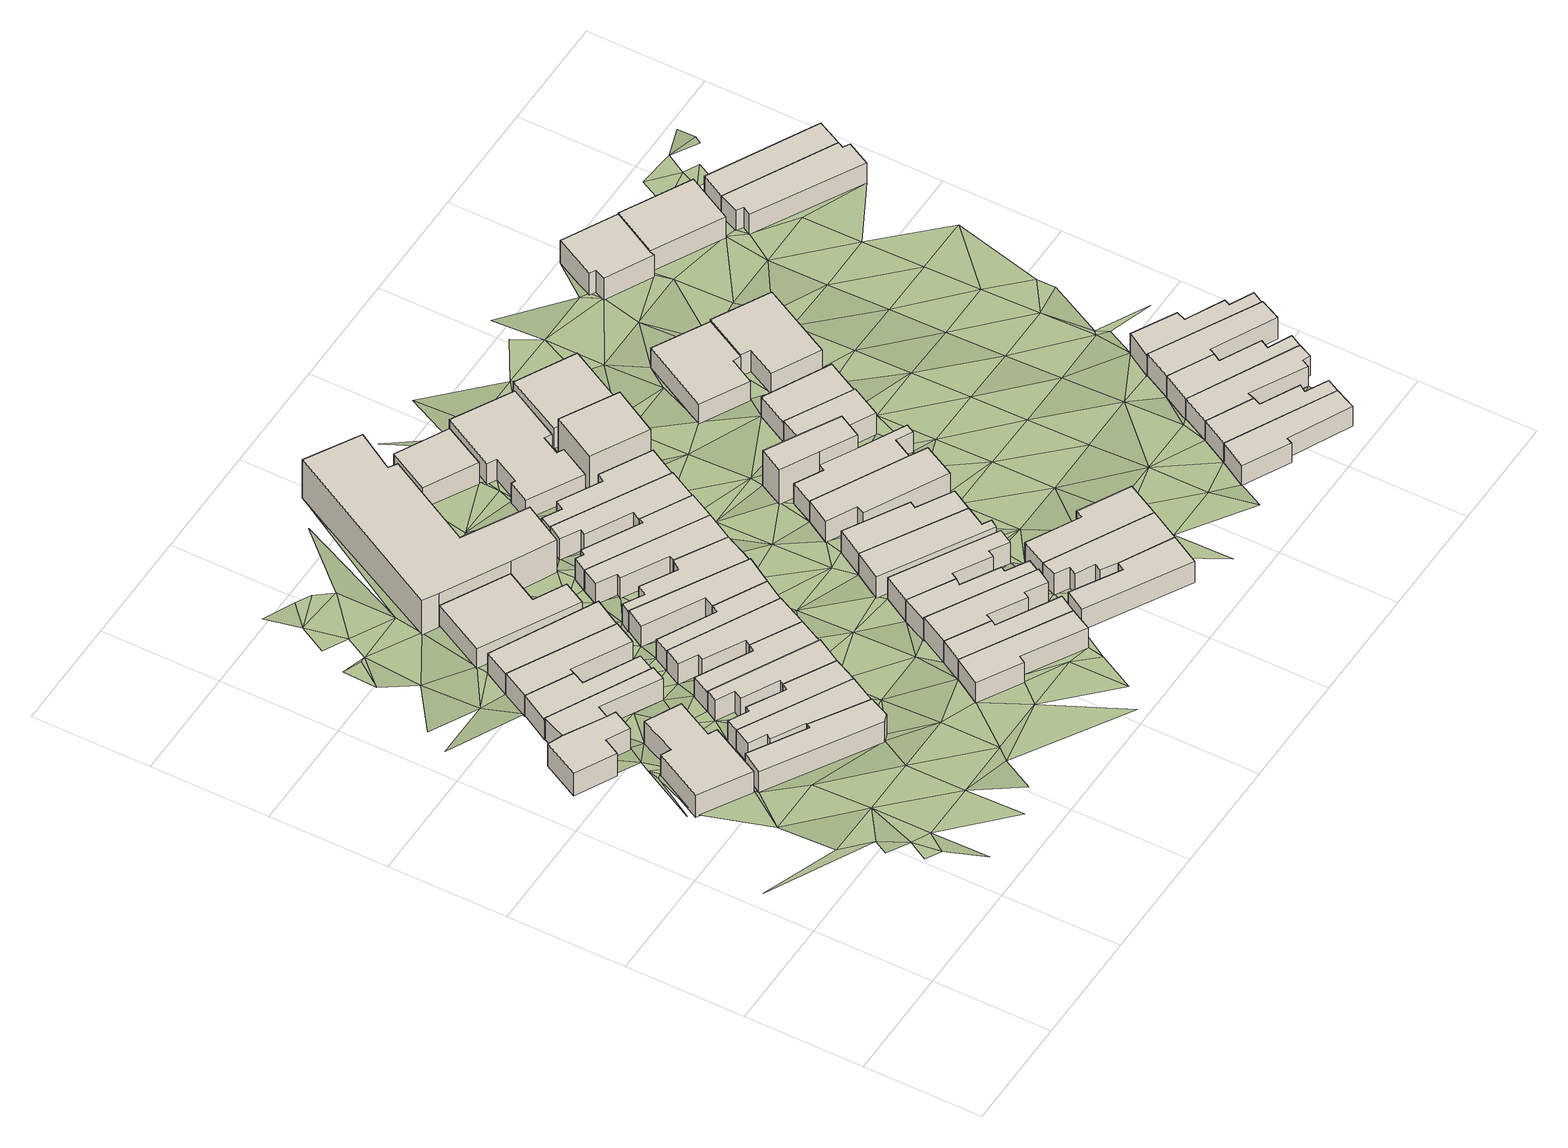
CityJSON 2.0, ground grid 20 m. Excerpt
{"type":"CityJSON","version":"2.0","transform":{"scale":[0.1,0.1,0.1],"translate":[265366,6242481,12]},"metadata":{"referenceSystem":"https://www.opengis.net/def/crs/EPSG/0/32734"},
"CityObjects":{
"building1":{"type":"Building","attributes":{"address":"53 Coleridge Road Salt River Cape Town","building":"house","building:levels":"1","footprint":{"type":"Polygon"},"plus_code":"CHXRXWXC+XCW","ground_height":15.79,"building_height":4.1,"roof_height":19.89},"geometry":[{"type":"Solid","lod":"1","boundaries":[[[[0,1,2,3]],[[1,4,5,2]],[[4,6,7,5]],[[6,8,9,7]],[[8,10,11,9]],[[10,12,13,11]],[[12,14,15,13]],[[14,0,3,15]],[[3,2,5,7,9,11,13,15]],[[14,12,10,8,6,4,1,0]]]]}]},
"building2":{"type":"Building","attributes":{"address":"15 Dryden Street Salt River Cape Town","building":"house","building:levels":"1","footprint":{"type":"Polygon"},"plus_code":"CJX4X8XG+X6X","ground_height":16.05,"building_height":4.1,"roof_height":20.15},"geometry":[{"type":"Solid","lod":"1","boundaries":[[[[16,17,18,19]],[[17,20,21,18]],[[20,22,23,21]],[[22,24,25,23]],[[24,26,27,25]],[[26,28,29,27]],[[28,30,31,29]],[[30,16,19,31]],[[19,18,21,23,25,27,29,31]],[[30,28,26,24,22,20,17,16]]]]}]},
"building3":{"type":"Building","attributes":{"address":"Cecil Road Salt River Cape Town","building":"house","building:levels":"1","footprint":{"type":"Polygon"},"plus_code":"CJXQXQX3+X4W","ground_height":16.15,"building_height":4.1,"roof_height":20.25},"geometry":[{"type":"Solid","lod":"1","boundaries":[[[[32,33,34,35,36,37]],[[33,38,39,35,34]],[[38,40,41,39]],[[40,42,43,41]],[[42,44,45,43]],[[44,46,47,45]],[[46,32,37,36,47]],[[36,35,39,41,43,45,47]],[[46,44,42,40,38,33,32]]]]}]},
"building4":{"type":"Building","attributes":{"address":"51 Coleridge Road Salt River Cape Town","building":"house","building:levels":"1","footprint":{"type":"Polygon"},"plus_code":"CJX4X7X9+XVV","ground_height":15.79,"building_height":4.1,"roof_height":19.89},"geometry":[{"type":"Solid","lod":"1","boundaries":[[[[48,49,50,51]],[[49,52,53,13,50]],[[52,54,55,11,13,53]],[[54,56,57,11,55]],[[56,58,59,57]],[[58,48,51,59]],[[51,50,13,11,57,59]],[[58,56,54,52,49,48]]]]}]},
"building5":{"type":"Building","attributes":{"address":"49 Coleridge Road Salt River Cape Town","building":"house","building:levels":"1","footprint":{"type":"Polygon"},"plus_code":"CJX9XMXX+XWV","ground_height":15.16,"building_height":4.1,"roof_height":19.26},"geometry":[{"type":"Solid","lod":"1","boundaries":[[[[60,61,62,63]],[[61,64,65,62]],[[64,66,67,65]],[[66,68,69,67]],[[68,70,71,69]],[[70,60,63,71]],[[63,62,65,67,69,71]],[[70,68,66,64,61,60]]]]}]},
"building6":{"type":"Building","attributes":{"address":"Cecil Road Salt River Cape Town","building":"house","building:levels":"1","footprint":{"type":"Polygon"},"plus_code":"CJXVX9X4+XQR","ground_height":15.95,"building_height":4.1,"roof_height":20.05},"geometry":[{"type":"Solid","lod":"1","boundaries":[[[[72,73,74,75]],[[73,76,77,74]],[[76,78,79,77]],[[78,80,81,79]],[[80,82,83,81]],[[82,33,34,83]],[[33,32,37,34]],[[32,72,75,37]],[[75,74,77,79,81,83,34,37]],[[32,33,82,80,78,76,73,72]]]]}]},
"building7":{"type":"Building","attributes":{"address":"Cecil Road Salt River Cape Town","building":"house","building:levels":"1","footprint":{"type":"Polygon"},"plus_code":"CMX3X5XC+X9X","ground_height":15.95,"building_height":4.1,"roof_height":20.05},"geometry":[{"type":"Solid","lod":"1","boundaries":[[[[84,85,86,87]],[[85,88,89,86]],[[88,90,91,89]],[[90,92,93,91]],[[92,94,95,93]],[[94,96,74,95]],[[96,97,75,74]],[[97,84,87,75]],[[87,86,89,91,93,95,74,75]],[[97,96,94,92,90,88,85,84]]]]}]},
"building8":{"type":"Building","attributes":{"address":"47 Coleridge Road Salt River Cape Town","building":"house","building:levels":"1","footprint":{"type":"Polygon"},"plus_code":"CJXFX2XX+XQR","ground_height":15.16,"building_height":4.1,"roof_height":19.26},"geometry":[{"type":"Solid","lod":"1","boundaries":[[[[98,99,67,69]],[[99,100,101,67]],[[100,102,103,101]],[[102,104,105,106,103]],[[104,107,108,109,106,105]],[[107,98,69,109,108]],[[69,67,101,103,106,109]],[[107,104,102,100,99,98]]]]}]},
"building9":{"type":"Building","attributes":{"address":"Cecil Road Salt River Cape Town","building":"house","building:levels":"1","footprint":{"type":"Polygon"},"plus_code":"CMX4XCXX+XGX","ground_height":15.95,"building_height":4.1,"roof_height":20.05},"geometry":[{"type":"Solid","lod":"1","boundaries":[[[[110,111,112,113,114,115]],[[111,116,117,113,112]],[[116,118,119,117]],[[118,120,121,119]],[[120,122,123,121]],[[122,85,86,123]],[[85,84,87,86]],[[84,110,115,114,87]],[[114,113,117,119,121,123,86,87]],[[84,85,122,120,118,116,111,110]]]]}]},
"building10":{"type":"Building","attributes":{"address":"45 Coleridge Road Salt River Cape Town","building":"house","building:levels":"1","footprint":{"type":"Polygon"},"plus_code":"CJXJXJX8+XWW","ground_height":14.96,"building_height":4.1,"roof_height":19.06},"geometry":[{"type":"Solid","lod":"1","boundaries":[[[[107,104,105,108]],[[104,124,125,105]],[[124,126,127,125]],[[126,107,108,127]],[[108,105,125,127]],[[126,124,104,107]]]]}]},
"building11":{"type":"Building","attributes":{"address":"Cecil Road Salt River Cape Town","building":"house","building:levels":"1","footprint":{"type":"Polygon"},"plus_code":"CMX7X5X5+XWW","ground_height":15.55,"building_height":4.1,"roof_height":19.65},"geometry":[{"type":"Solid","lod":"1","boundaries":[[[[128,129,130,115]],[[129,131,132,130]],[[131,133,134,132]],[[133,135,136,134]],[[135,137,112,136]],[[137,128,115,112]],[[115,130,132,134,136,112]],[[137,135,133,131,129,128]]]]}]},
"building12":{"type":"Building","attributes":{"address":"43 Coleridge Road Salt River Cape Town","building":"house","building:levels":"1","footprint":{"type":"Polygon"},"plus_code":"CJXMX7XF+XCX","ground_height":14.72,"building_height":4.1,"roof_height":18.82},"geometry":[{"type":"Solid","lod":"1","boundaries":[[[[138,139,140,141]],[[139,142,143,140]],[[142,144,145,143]],[[144,146,147,145]],[[146,148,149,147]],[[148,138,141,149]],[[141,140,143,145,147,149]],[[148,146,144,142,139,138]]]]}]},
"building13":{"type":"Building","attributes":{"address":"Cecil Road Salt River Cape Town","building":"house","building:levels":"1","footprint":{"type":"Polygon"},"plus_code":"CMX9XGX5+XXR","ground_height":15.55,"building_height":4.1,"roof_height":19.65},"geometry":[{"type":"Solid","lod":"1","boundaries":[[[[150,151,152,130]],[[151,153,154,155,152]],[[153,156,157,158,155,154]],[[156,159,160,158,157]],[[159,161,162,160]],[[161,163,164,162]],[[163,165,132,164]],[[165,150,130,132]],[[130,152,155,158,160,162,164,132]],[[165,163,161,159,156,153,151,150]]]]}]},
"building14":{"type":"Building","attributes":{"address":"Cecil Road Salt River Cape Town","building":"house","building:levels":"1","footprint":{"type":"Polygon"},"plus_code":"CMXGXGXX+XQV","ground_height":15.32,"building_height":4.1,"roof_height":19.42},"geometry":[{"type":"Solid","lod":"1","boundaries":[[[[151,166,167,168]],[[166,169,170,167]],[[169,171,172,170]],[[171,173,174,172]],[[173,153,154,174]],[[153,151,168,154]],[[168,167,170,172,174,154]],[[153,173,171,169,166,151]]]]}]},
"building15":{"type":"Building","attributes":{"address":"75A Cecil Road Salt River Cape Town","building":"house","building:levels":"1","footprint":{"type":"Polygon"},"plus_code":"CPX4XPX8+X6R","ground_height":16.52,"building_height":4.1,"roof_height":20.62},"geometry":[{"type":"Solid","lod":"1","boundaries":[[[[175,176,177,178]],[[176,179,180,177]],[[179,181,182,180]],[[181,183,184,182]],[[183,185,186,184]],[[185,175,178,186]],[[178,177,180,182,184,186]],[[185,183,181,179,176,175]]]]}]},
"building16":{"type":"Building","attributes":{"address":"56 Cecil Road Salt River Cape Town","building":"house","building:levels":"1","footprint":{"type":"Polygon"},"plus_code":"CMXFXFXM+XGX","ground_height":15.32,"building_height":4.1,"roof_height":19.42},"geometry":[{"type":"Solid","lod":"1","boundaries":[[[[187,188,189,167]],[[188,190,191,192,189]],[[190,193,194,195,192,191]],[[193,196,197,195,194]],[[196,198,170,197]],[[198,187,167,170]],[[167,189,192,195,197,170]],[[198,196,193,190,188,187]]]]}]},
"building17":{"type":"Building","attributes":{"address":"41 Coleridge Road Salt River Cape Town","building":"commercial","building:levels":"2","footprint":{"type":"Polygon"},"plus_code":"CJXXX8X3+X2X","ground_height":14.36,"building_height":6.9,"roof_height":21.26},"geometry":[{"type":"Solid","lod":"1","boundaries":[[[[199,200,141,201,202,140]],[[200,203,204,201,141]],[[203,205,206,204]],[[205,207,208,206]],[[207,209,210,208]],[[209,211,212,210]],[[211,213,214,212]],[[213,215,216,214]],[[215,217,218,216]],[[217,199,140,202,218]],[[202,201,204,206,208,210,212,214,216,218]],[[217,215,213,211,209,207,205,203,200,199]]]]}]},
"building18":{"type":"Building","attributes":{"address":"75 Cecil Road Salt River Cape Town","building":"house","building:levels":"1","footprint":{"type":"Polygon"},"plus_code":"CPX9XPX4+XHV","ground_height":16.49,"building_height":4.1,"roof_height":20.59},"geometry":[{"type":"Solid","lod":"1","boundaries":[[[[219,220,178,221]],[[220,222,186,178]],[[222,223,224,186]],[[223,225,226,224]],[[225,227,228,226]],[[227,219,221,228]],[[221,178,186,224,226,228]],[[227,225,223,222,220,219]]]]}]},
"building19":{"type":"Building","attributes":{"address":"54 Cecil Road Salt River Cape Town","building":"house","building:levels":"1","footprint":{"type":"Polygon"},"plus_code":"CMXPXPXJ+XHR","ground_height":14.93,"building_height":4.1,"roof_height":19.03},"geometry":[{"type":"Solid","lod":"1","boundaries":[[[[229,230,231,232]],[[230,233,234,231]],[[233,235,236,234]],[[235,237,238,236]],[[237,239,240,238]],[[239,241,242,240]],[[241,243,191,242]],[[243,229,232,191]],[[232,231,234,236,238,240,242,191]],[[243,241,239,237,235,233,230,229]]]]}]},
"building20":{"type":"Building","attributes":{"address":"73 Cecil Road Salt River Cape Town","building":"house","building:levels":"1","footprint":{"type":"Polygon"},"plus_code":"CPX9XQXG+X4V","ground_height":16.49,"building_height":4.1,"roof_height":20.59},"geometry":[{"type":"Solid","lod":"1","boundaries":[[[[219,227,228,221]],[[227,244,245,228]],[[244,246,247,245]],[[246,248,249,247]],[[248,250,251,249]],[[250,252,253,254,251]],[[252,255,256,257,254,253]],[[255,219,221,257,256]],[[221,228,245,247,249,251,254,257]],[[255,252,250,248,246,244,227,219]]]]}]},
"building21":{"type":"Building","attributes":{"address":"Cecil Road Salt River Cape Town","building":"house","building:levels":"1","footprint":{"type":"Polygon"},"plus_code":"CMXRX5XH+XVX","ground_height":14.93,"building_height":4.1,"roof_height":19.03},"geometry":[{"type":"Solid","lod":"1","boundaries":[[[[258,259,260,261]],[[259,262,263,260]],[[262,264,265,263]],[[264,266,267,265]],[[266,268,269,267]],[[268,270,234,269]],[[270,271,231,234]],[[271,258,261,231]],[[261,260,263,265,267,269,234,231]],[[271,270,268,266,264,262,259,258]]]]}]},
"building22":{"type":"Building","attributes":{"address":"71 Cecil Road Salt River Cape Town","building":"house","building:levels":"1","footprint":{"type":"Polygon"},"plus_code":"CPXGXGXC+XMW","ground_height":16.04,"building_height":4.1,"roof_height":20.14},"geometry":[{"type":"Solid","lod":"1","boundaries":[[[[272,273,253,256]],[[273,274,275,253]],[[274,276,277,275]],[[276,278,279,277]],[[278,280,281,279]],[[280,282,283,281]],[[282,284,285,283]],[[284,272,256,285]],[[256,253,275,277,279,281,283,285]],[[284,282,280,278,276,274,273,272]]]]}]},
"building23":{"type":"Building","attributes":{"address":"Cecil Road Salt River Cape Town","building":"house","building:levels":"1","footprint":{"type":"Polygon"},"plus_code":"CMXXXQXP+XWX","ground_height":14.93,"building_height":4.1,"roof_height":19.03},"geometry":[{"type":"Solid","lod":"1","boundaries":[[[[258,286,287,261]],[[286,288,289,290,287]],[[288,291,292,293,290,289]],[[291,294,295,293,292]],[[294,296,297,295]],[[296,298,299,297]],[[298,259,260,299]],[[259,258,261,260]],[[261,287,290,293,295,297,299,260]],[[259,298,296,294,291,288,286,258]]]]}]},
"building24":{"type":"Building","attributes":{"address":"69 Cecil Road Salt River Cape Town","building":"house","building:levels":"1","footprint":{"type":"Polygon"},"plus_code":"CPXJXCXV+XQV","ground_height":16.04,"building_height":4.1,"roof_height":20.14},"geometry":[{"type":"Solid","lod":"1","boundaries":[[[[284,282,283,285]],[[282,300,301,283]],[[300,302,303,301]],[[302,304,305,303]],[[304,306,307,305]],[[306,308,309,307]],[[308,310,311,309]],[[310,284,285,311]],[[285,283,301,303,305,307,309,311]],[[310,308,306,304,302,300,282,284]]]]}]},
"building25":{"type":"Building","attributes":{"address":"48 Cecil Road Salt River Cape Town","building":"house","building:levels":"1","footprint":{"type":"Polygon"},"plus_code":"CPX3X4XH+XHV","ground_height":14.67,"building_height":4.1,"roof_height":18.77},"geometry":[{"type":"Solid","lod":"1","boundaries":[[[[312,313,314,315]],[[313,316,317,318,314]],[[316,319,320,321,318,317]],[[319,322,323,321,320]],[[322,324,325,323]],[[324,326,327,325]],[[326,328,289,327]],[[328,312,315,289]],[[315,314,318,321,323,325,327,289]],[[328,326,324,322,319,316,313,312]]]]}]},
"building26":{"type":"Building","attributes":{"address":"67 Cecil Road Salt River Cape Town","building":"house","building:levels":"1","footprint":{"type":"Polygon"},"plus_code":"CPXQXXXC+XJW","ground_height":15.56,"building_height":4.1,"roof_height":19.66},"geometry":[{"type":"Solid","lod":"1","boundaries":[[[[329,330,331,332]],[[330,333,334,331]],[[333,335,336,334]],[[335,337,338,336]],[[337,339,340,338]],[[339,329,332,340]],[[332,331,334,336,338,340]],[[339,337,335,333,330,329]]]]}]},
"building27":{"type":"Building","attributes":{"address":"86 Fenton Road Salt River Cape Town","building":"house","building:levels":"1","footprint":{"type":"Polygon"},"plus_code":"CQX8X3XQ+X7R","ground_height":16.28,"building_height":4.1,"roof_height":20.38},"geometry":[{"type":"Solid","lod":"1","boundaries":[[[[341,342,343,344]],[[342,345,346,343]],[[345,347,348,346]],[[347,349,350,348]],[[349,351,352,350]],[[351,341,344,352]],[[344,343,346,348,350,352]],[[351,349,347,345,342,341]]]]}]},
"building28":{"type":"Building","attributes":{"address":"46 Cecil Road Salt River Cape Town","building":"house","building:levels":"1","footprint":{"type":"Polygon"},"plus_code":"CPX6XCX8+XCR","ground_height":14.41,"building_height":4.1,"roof_height":18.51},"geometry":[{"type":"Solid","lod":"1","boundaries":[[[[353,354,355,356]],[[354,357,358,355]],[[357,359,360,358]],[[359,361,362,360]],[[361,363,364,362]],[[363,365,366,364]],[[365,367,317,366]],[[367,353,356,317]],[[356,355,358,360,362,364,366,317]],[[367,365,363,361,359,357,354,353]]]]}]},
"building29":{"type":"Building","attributes":{"address":"Pope Street Salt River Cape Town","building":"house","building:levels":"1","footprint":{"type":"Polygon"},"plus_code":"CMXRX6XP+X6W","ground_height":14.13,"building_height":4.1,"roof_height":18.23},"geometry":[{"type":"Solid","lod":"1","boundaries":[[[[368,369,370,371]],[[369,372,373,370]],[[372,374,375,373]],[[374,368,371,375]],[[371,370,373,375]],[[374,372,369,368]]]]}]},
"building30":{"type":"Building","attributes":{"address":"65 Cecil Road Salt River Cape Town","building":"house","building:levels":"1","footprint":{"type":"Polygon"},"plus_code":"CPXVX5XQ+XFR","ground_height":15.56,"building_height":4.1,"roof_height":19.66},"geometry":[{"type":"Solid","lod":"1","boundaries":[[[[329,339,340,332]],[[339,376,377,340]],[[376,378,379,377]],[[378,380,381,379]],[[380,382,383,381]],[[382,329,332,383]],[[332,340,377,379,381,383]],[[382,380,378,376,339,329]]]]}]},
"building31":{"type":"Building","attributes":{"address":"84 Fenton Road Salt River Cape Town","building":"house","building:levels":"1","footprint":{"type":"Polygon"},"plus_code":"CQXFX8XJ+XQX","ground_height":16.28,"building_height":4.1,"roof_height":20.38},"geometry":[{"type":"Solid","lod":"1","boundaries":[[[[345,384,385,346]],[[384,386,387,385]],[[386,388,389,387]],[[388,390,391,389]],[[390,392,393,391]],[[392,394,395,393]],[[394,396,397,395]],[[396,347,348,397]],[[347,345,346,348]],[[346,385,387,389,391,393,395,397,348]],[[347,396,394,392,390,388,386,384,345]]]]}]},
"building32":{"type":"Building","attributes":{"address":"28 Pope Street Salt River Cape Town","building":"house","building:levels":"1","footprint":{"type":"Polygon"},"plus_code":"CPX6XXX3+X8X","ground_height":13.92,"building_height":4.1,"roof_height":18.02},"geometry":[{"type":"Solid","lod":"1","boundaries":[[[[398,399,400,401]],[[399,402,403,400]],[[402,404,405,403]],[[404,406,407,405]],[[406,408,409,407]],[[408,410,411,409]],[[410,412,413,411]],[[412,414,415,413]],[[414,416,417,415]],[[416,418,419,417]],[[418,420,421,419]],[[420,398,401,421]],[[401,400,403,405,407,409,411,413,415,417,419,421]],[[420,418,416,414,412,410,408,406,404,402,399,398]]]]}]},
"building33":{"type":"Building","attributes":{"address":"82 Fenton Road Salt River Cape Town","building":"house","building:levels":"1","footprint":{"type":"Polygon"},"plus_code":"CQXGXQXH+X2R","ground_height":16.28,"building_height":4.1,"roof_height":20.38},"geometry":[{"type":"Solid","lod":"1","boundaries":[[[[422,423,424,385]],[[423,425,426,424]],[[425,427,428,426]],[[427,429,430,428]],[[429,431,387,430]],[[431,422,385,387]],[[385,424,426,428,430,387]],[[431,429,427,425,423,422]]]]}]},
"building34":{"type":"Building","attributes":{"address":"63 Cecil Road Salt River Cape Town","building":"house","building:levels":"1","footprint":{"type":"Polygon"},"plus_code":"CQX5X6XG+X5R","ground_height":15.31,"building_height":4.1,"roof_height":19.41},"geometry":[{"type":"Solid","lod":"1","boundaries":[[[[432,433,434,435,436]],[[433,437,438,434]],[[437,439,440,438]],[[439,441,442,440]],[[441,443,444,442]],[[443,445,446,447,444]],[[445,432,436,435,447,446]],[[435,434,438,440,442,444,447]],[[445,443,441,439,437,433,432]]]]}]},
"building35":{"type":"Building","attributes":{"address":"44 Cecil Road Salt River Cape Town","building":"house","building:levels":"2","footprint":{"type":"Polygon"},"plus_code":"CPXJX3X6+X4R","ground_height":14.2,"building_height":6.9,"roof_height":21.1},"geometry":[{"type":"Solid","lod":"1","boundaries":[[[[448,449,450,451]],[[449,452,453,450]],[[452,454,455,453]],[[454,448,451,455]],[[451,450,453,455]],[[454,452,449,448]]]]}]},
"building36":{"type":"Building","attributes":{"address":"59 Cecil Road Salt River Cape Town","building":"house","building:levels":"2","footprint":{"type":"Polygon"},"plus_code":"CQX5X6XX+XMV","ground_height":15.01,"building_height":6.9,"roof_height":21.91},"geometry":[{"type":"Solid","lod":"1","boundaries":[[[[456,457,458,459,460,461]],[[457,462,463,464,459,458]],[[462,465,466,467,464,463]],[[465,468,469,467,466]],[[468,470,471,469]],[[470,456,461,460,471]],[[460,459,464,467,469,471]],[[470,468,465,462,457,456]]]]}]},
"building37":{"type":"Building","attributes":{"address":"61 Cecil Road Salt River Cape Town","building":"house","building:levels":"1","footprint":{"type":"Polygon"},"plus_code":"CQX7XXX9+X8R","ground_height":15.07,"building_height":4.1,"roof_height":19.17},"geometry":[{"type":"Solid","lod":"1","boundaries":[[[[432,445,446,436]],[[445,472,473,446]],[[472,474,475,473]],[[474,476,477,475]],[[476,478,479,477]],[[478,480,466,479]],[[480,481,482,466]],[[481,483,484,482]],[[483,432,436,484]],[[436,446,473,475,477,479,466,482,484]],[[483,481,480,478,476,474,472,445,432]]]]}]},
"building38":{"type":"Building","attributes":{"address":"30 Pope Street Salt River Cape Town","building":"house","building:levels":"1","footprint":{"type":"Polygon"},"plus_code":"CPXVXQX5+X2V","ground_height":13.67,"building_height":4.1,"roof_height":17.77},"geometry":[{"type":"Solid","lod":"1","boundaries":[[[[485,486,487,488]],[[486,489,490,487]],[[489,491,492,490]],[[491,485,488,492]],[[488,487,490,492]],[[491,489,486,485]]]]}]},
"building39":{"type":"Building","attributes":{"address":"57 Cecil Road Salt River Cape Town","building":"house","building:levels":"1","footprint":{"type":"Polygon"},"plus_code":"CQXHXFX5+XMR","ground_height":15.07,"building_height":4.1,"roof_height":19.17},"geometry":[{"type":"Solid","lod":"1","boundaries":[[[[493,494,495,461,496,497]],[[494,498,499,461,495]],[[498,500,501,499]],[[500,502,503,501]],[[502,493,497,496,503]],[[496,461,499,501,503]],[[502,500,498,494,493]]]]}]},
"building40":{"type":"Building","attributes":{"address":"55 Cecil Road Salt River Cape Town","building":"house","building:levels":"1","footprint":{"type":"Polygon"},"plus_code":"CQXRX7X4+XGX","ground_height":14.59,"building_height":4.1,"roof_height":18.69},"geometry":[{"type":"Solid","lod":"1","boundaries":[[[[504,505,506,497]],[[505,507,508,506]],[[507,509,510,508]],[[509,504,497,510]],[[497,506,508,510]],[[509,507,505,504]]]]}]},
"building41":{"type":"Building","attributes":{"address":"36 Pope Street Salt River Cape Town","building":"house","building:levels":"1","footprint":{"type":"Polygon"},"plus_code":"CQXJXMXQ+X7X","ground_height":13.89,"building_height":4.1,"roof_height":17.99},"geometry":[{"type":"Solid","lod":"1","boundaries":[[[[511,512,513,514]],[[512,515,516,513]],[[515,517,518,516]],[[517,519,520,518]],[[519,521,522,520]],[[521,511,514,522]],[[514,513,516,518,520,522]],[[521,519,517,515,512,511]]]]}]},
"building42":{"type":"Building","attributes":{"address":"79 Fenton Road Salt River Cape Town","building":"house","building:levels":"1","footprint":{"type":"Polygon"},"plus_code":"CVX3X3X8+XQX","ground_height":15.94,"building_height":4.1,"roof_height":20.04},"geometry":[{"type":"Solid","lod":"1","boundaries":[[[[523,524,525,526]],[[524,527,528,525]],[[527,529,530,528]],[[529,531,532,530]],[[531,533,534,532]],[[533,523,526,534]],[[526,525,528,530,532,534]],[[533,531,529,527,524,523]]]]}]},
"building43":{"type":"Building","attributes":{"address":"38 Pope Street Salt River Cape Town","building":"house","building:levels":"1","footprint":{"type":"Polygon"},"plus_code":"CRX3XJXQ+X9V","ground_height":14.35,"building_height":4.1,"roof_height":18.45},"geometry":[{"type":"Solid","lod":"1","boundaries":[[[[512,511,514,535,536,513]],[[511,537,538,535,514]],[[537,539,540,538]],[[539,541,542,540]],[[541,543,544,542]],[[543,512,513,536,544]],[[536,535,538,540,542,544]],[[543,541,539,537,511,512]]]]}]},
"building44":{"type":"Building","attributes":{"address":"77 Fenton Road Salt River Cape Town","building":"house","building:levels":"1","footprint":{"type":"Polygon"},"plus_code":"CVX5XCX9+XHW","ground_height":15.94,"building_height":4.1,"roof_height":20.04},"geometry":[{"type":"Solid","lod":"1","boundaries":[[[[533,531,532,534]],[[531,545,546,532]],[[545,547,548,546]],[[547,549,550,548]],[[549,551,552,550]],[[551,553,554,552]],[[553,555,556,554]],[[555,533,534,556]],[[534,532,546,548,550,552,554,556]],[[555,553,551,549,547,545,531,533]]]]}]},
"building45":{"type":"Building","attributes":{"address":"75 Fenton Road Salt River Cape Town","building":"house","building:levels":"1","footprint":{"type":"Polygon"},"plus_code":"CVX8X4X2+X4X","ground_height":15.94,"building_height":4.1,"roof_height":20.04},"geometry":[{"type":"Solid","lod":"1","boundaries":[[[[557,555,556,558]],[[555,553,554,556]],[[553,559,560,554]],[[559,561,562,560]],[[561,563,564,562]],[[563,565,566,564]],[[565,567,568,566]],[[567,557,558,568]],[[558,556,554,560,562,564,566,568]],[[567,565,563,561,559,553,555,557]]]]}]},
"building46":{"type":"Building","attributes":{"address":"73 Fenton Road Salt River Cape Town","building":"house","building:levels":"1","footprint":{"type":"Polygon"},"plus_code":"CVXCX5XG+XMX","ground_height":15.94,"building_height":4.1,"roof_height":20.04},"geometry":[{"type":"Solid","lod":"1","boundaries":[[[[569,570,568,558]],[[570,571,572,568]],[[571,573,574,572]],[[573,575,576,574]],[[575,577,578,576]],[[577,579,580,578]],[[579,581,582,580]],[[581,569,558,582]],[[558,568,572,574,576,578,580,582]],[[581,579,577,575,573,571,570,569]]]]}]},
"building47":{"type":"Building","attributes":{"address":"7 Pope Street Salt River Cape Town","building":"house","building:levels":"1","footprint":{"type":"Polygon"},"plus_code":"CRX8X8XG+XPR","ground_height":13.45,"building_height":4.1,"roof_height":17.55},"geometry":[{"type":"Solid","lod":"1","boundaries":[[[[583,584,585,586]],[[584,587,588,585]],[[587,589,590,588]],[[589,591,592,590]],[[591,593,594,592]],[[593,595,596,594]],[[595,583,586,596]],[[586,585,588,590,592,594,596]],[[595,593,591,589,587,584,583]]]]}]},
"building48":{"type":"Building","attributes":{"address":"71 Fenton Road Salt River Cape Town","building":"house","building:levels":"1","footprint":{"type":"Polygon"},"plus_code":"CVXHX3X6+X7R","ground_height":15.94,"building_height":4.1,"roof_height":20.04},"geometry":[{"type":"Solid","lod":"1","boundaries":[[[[581,579,580,582]],[[579,597,598,580]],[[597,599,600,598]],[[599,601,602,603,600]],[[601,604,605,606,603,602]],[[604,581,582,606,605]],[[582,580,598,600,603,606]],[[604,601,599,597,579,581]]]]}]},
"building49":{"type":"Building","attributes":{"address":"69 Fenton Road Salt River Cape Town","building":"house","building:levels":"1","footprint":{"type":"Polygon"},"plus_code":"CVXMXHX4+X2X","ground_height":15.46,"building_height":4.1,"roof_height":19.56},"geometry":[{"type":"Solid","lod":"1","boundaries":[[[[607,608,602,605]],[[608,609,610,602]],[[609,611,612,610]],[[611,613,614,612]],[[613,615,616,614]],[[615,617,618,619,616]],[[617,620,621,622,619,618]],[[620,607,605,622,621]],[[605,602,610,612,614,616,619,622]],[[620,617,615,613,611,609,608,607]]]]}]},
"building50":{"type":"Building","attributes":{"address":"Pope Street Salt River Cape Town","building":"house","building:levels":"1","footprint":{"type":"Polygon"},"plus_code":"CRXRX5XM+XPR","ground_height":13.68,"building_height":4.1,"roof_height":17.78},"geometry":[{"type":"Solid","lod":"1","boundaries":[[[[623,624,586,625,626,585]],[[624,627,628,625,586]],[[627,629,630,628]],[[629,623,585,626,630]],[[626,625,628,630]],[[629,627,624,623]]]]}]},
"building51":{"type":"Building","attributes":{"address":"62 Fenton Road Salt River Cape Town","building":"house","building:levels":"1","footprint":{"type":"Polygon"},"plus_code":"CVXHX9XX+X5W","ground_height":13.73,"building_height":4.1,"roof_height":17.83},"geometry":[{"type":"Solid","lod":"1","boundaries":[[[[631,632,633,634]],[[632,635,636,633]],[[635,637,638,636]],[[637,639,640,638]],[[639,641,642,640]],[[641,643,644,642]],[[643,645,646,644]],[[645,631,634,646]],[[634,633,636,638,640,642,644,646]],[[645,643,641,639,637,635,632,631]]]]}]},
"building52":{"type":"Building","attributes":{"address":"60 Fenton Road Salt River Cape Town","building":"house","building:levels":"1","footprint":{"type":"Polygon"},"plus_code":"CVXMX4X5+X8X","ground_height":13.68,"building_height":4.1,"roof_height":17.78},"geometry":[{"type":"Solid","lod":"1","boundaries":[[[[647,648,646,634]],[[648,649,650,651,646]],[[649,652,653,654,651,650]],[[652,647,634,654,653]],[[634,646,651,654]],[[652,649,648,647]]]]}]},
"terrain1":{"type":"TINRelief","geometry":[{"type":"CompositeSurface","lod":"1","boundaries":[[[655,656,657]],[[656,658,659]],[[659,660,661]],[[662,663,657]],[[657,656,662]],[[661,664,665]],[[661,665,659]],[[663,666,667]],[[656,659,662]],[[668,669,670]],[[662,659,665]],[[667,671,669]],[[666,663,42]],[[672,42,663]],[[672,663,662]],[[669,671,670]],[[671,673,670]],[[674,675,676]],[[666,42,40]],[[676,670,673]],[[677,662,665]],[[674,676,678]],[[665,679,677]],[[673,24,676]],[[680,666,40]],[[678,676,24]],[[662,681,672]],[[682,683,684]],[[680,40,76]],[[40,80,76]],[[662,677,681]],[[685,42,672]],[[686,678,24]],[[687,688,682]],[[680,76,73]],[[78,76,80]],[[686,689,690]],[[40,691,80]],[[692,680,693]],[[94,680,73]],[[24,694,686]],[[693,680,94]],[[693,695,692]],[[686,694,689]],[[685,672,681]],[[684,107,682]],[[694,24,695]],[[80,691,696]],[[82,80,696]],[[697,698,677]],[[116,693,94]],[[116,695,693]],[[699,681,677]],[[94,700,701]],[[702,703,704]],[[687,682,705]],[[94,701,116]],[[706,682,107]],[[702,687,707]],[[689,694,58]],[[707,703,702]],[[698,699,677]],[[111,695,116]],[[695,58,694]],[[705,682,706]],[[120,116,701]],[[704,703,707]],[[708,66,64]],[[120,118,116]],[[111,709,695]],[[66,708,710]],[[709,58,695]],[[685,681,711]],[[701,712,120]],[[681,699,711]],[[64,713,708]],[[714,707,687]],[[705,714,687]],[[711,715,685]],[[716,120,712]],[[717,718,719]],[[716,720,120]],[[708,721,710]],[[722,58,709]],[[722,48,58]],[[723,717,707]],[[724,715,725]],[[713,721,708]],[[726,722,709]],[[699,698,727]],[[725,715,711]],[[728,48,722]],[[48,728,713]],[[714,723,707]],[[729,705,706]],[[705,139,714]],[[718,730,731]],[[699,732,711]],[[733,722,726]],[[726,709,133]],[[717,734,718]],[[725,735,724]],[[713,728,736]],[[713,736,721]],[[718,737,730]],[[717,723,734]],[[727,732,699]],[[735,725,84]],[[738,727,698]],[[737,718,734]],[[131,726,133]],[[739,725,711]],[[736,740,721]],[[741,726,131]],[[739,711,732]],[[740,742,721]],[[706,743,729]],[[744,742,740]],[[745,84,725]],[[740,736,746]],[[747,732,727]],[[748,742,744]],[[725,739,745]],[[742,748,743]],[[736,171,746]],[[84,749,110]],[[734,723,750]],[[751,723,714]],[[752,740,746]],[[753,729,743]],[[138,754,755]],[[743,748,753]],[[84,745,749]],[[747,727,756]],[[739,219,745]],[[755,729,753]],[[169,746,171]],[[757,756,727]],[[749,129,110]],[[748,758,759]],[[746,169,752]],[[760,753,748]],[[756,761,747]],[[759,760,748]],[[755,753,762]],[[745,219,255]],[[763,138,755]],[[753,760,764]],[[755,762,765]],[[749,766,129]],[[766,151,129]],[[284,749,745]],[[755,765,763]],[[761,756,767]],[[756,757,768]],[[284,745,255]],[[760,759,769]],[[235,233,759]],[[151,766,166]],[[770,771,772]],[[756,768,767]],[[763,765,773]],[[765,774,773]],[[769,759,233]],[[772,771,775]],[[749,776,766]],[[310,749,284]],[[777,763,773]],[[778,771,770]],[[767,768,779]],[[771,780,775]],[[781,763,777]],[[782,783,784]],[[776,749,310]],[[773,785,777]],[[781,783,763]],[[786,166,766]],[[782,784,787]],[[779,185,767]],[[788,777,785]],[[771,778,780]],[[785,773,789]],[[776,329,766]],[[188,166,786]],[[782,787,790]],[[185,779,778]],[[783,781,791]],[[786,766,329]],[[779,792,778]],[[784,783,793]],[[794,780,795]],[[795,780,778]],[[791,793,783]],[[796,785,789]],[[797,785,796]],[[792,795,778]],[[798,799,800]],[[801,791,802]],[[803,804,188]],[[801,793,791]],[[803,188,786]],[[784,793,805]],[[806,807,798]],[[795,792,808]],[[787,784,809]],[[776,310,810]],[[808,811,795]],[[806,798,800]],[[808,792,812]],[[813,795,811]],[[793,801,814]],[[786,329,382]],[[805,815,784]],[[369,816,790]],[[790,787,369]],[[817,812,792]],[[803,258,804]],[[818,819,800]],[[808,820,811]],[[784,815,809]],[[813,811,820]],[[821,817,792]],[[822,808,812]],[[823,803,786]],[[800,819,806]],[[786,382,823]],[[814,801,359]],[[820,819,813]],[[793,814,824]],[[825,812,817]],[[258,803,826]],[[805,827,815]],[[819,828,806]],[[810,310,829]],[[429,819,820]],[[828,830,806]],[[258,826,286]],[[821,831,817]],[[359,824,814]],[[827,832,815]],[[823,382,833]],[[803,823,432]],[[809,815,834]],[[429,828,819]],[[815,832,834]],[[803,835,826]],[[359,357,824]],[[823,833,836]],[[829,828,429]],[[803,432,835]],[[382,837,833]],[[838,824,357]],[[809,834,839]],[[286,826,840]],[[824,838,841]],[[829,429,842]],[[357,843,838]],[[839,834,844]],[[835,457,826]],[[840,313,286]],[[835,432,483]],[[829,842,810]],[[845,846,847]],[[810,842,847]],[[449,841,838]],[[429,848,842]],[[429,849,848]],[[850,841,851]],[[840,826,457]],[[852,839,844]],[[845,847,842]],[[853,837,854]],[[855,838,843]],[[856,833,837]],[[857,851,841]],[[835,483,480]],[[841,449,857]],[[313,858,843]],[[845,842,859]],[[483,481,480]],[[840,858,313]],[[860,857,449]],[[853,845,859]],[[345,861,862]],[[853,856,837]],[[384,345,862]],[[855,843,858]],[[863,840,457]],[[859,856,853]],[[398,857,860]],[[864,844,865]],[[866,842,848]],[[860,449,867]],[[844,398,865]],[[842,866,859]],[[868,855,858]],[[862,869,384]],[[870,848,869]],[[848,870,866]],[[840,863,493]],[[867,855,868]],[[398,860,871]],[[860,867,872]],[[859,873,856]],[[874,858,840]],[[398,871,865]],[[868,858,875]],[[864,865,876]],[[869,862,877]],[[873,859,866]],[[867,868,872]],[[874,840,493]],[[865,871,876]],[[856,873,878]],[[879,880,878]],[[881,880,879]],[[882,877,862]],[[875,858,874]],[[870,869,883]],[[884,885,886]],[[866,870,883]],[[868,887,872]],[[886,888,884]],[[868,875,887]],[[878,889,879]],[[889,878,873]],[[877,883,869]],[[871,486,876]],[[879,889,888]],[[873,866,890]],[[891,877,882]],[[875,874,892]],[[866,883,890]],[[884,888,893]],[[893,888,889]],[[894,872,887]],[[894,486,872]],[[877,891,533]],[[515,887,875]],[[883,877,533]],[[889,873,895]],[[896,884,893]],[[897,892,874]],[[876,486,898]],[[873,890,895]],[[874,507,897]],[[894,887,515]],[[898,899,876]],[[900,893,889]],[[901,892,897]],[[883,533,555]],[[898,486,894]],[[902,892,901]],[[889,895,900]],[[890,883,903]],[[896,893,904]],[[897,905,901]],[[555,906,883]],[[897,507,907]],[[896,904,507]],[[895,890,903]],[[908,894,515]],[[883,906,903]],[[893,900,904]],[[909,515,512]],[[894,910,898]],[[557,906,555]],[[515,909,908]],[[895,911,900]],[[507,912,907]],[[913,898,914]],[[507,904,912]],[[911,895,903]],[[910,894,908]],[[906,557,581]],[[909,512,908]],[[581,903,906]],[[904,900,915]],[[914,898,910]],[[907,912,916]],[[553,551,917]],[[915,900,911]],[[553,917,559]],[[903,581,604]],[[916,918,907]],[[549,917,551]],[[904,919,912]],[[920,908,512]],[[911,903,921]],[[914,910,922]],[[904,915,919]],[[923,512,918]],[[561,559,917]],[[922,910,924]],[[921,903,604]],[[549,547,925]],[[908,926,910]],[[920,512,923]],[[912,927,916]],[[549,561,917]],[[922,587,914]],[[925,561,549]],[[928,915,911]],[[912,919,927]],[[920,926,908]],[[921,928,911]],[[916,929,918]],[[930,931,932]],[[919,915,933]],[[930,932,934]],[[927,929,916]],[[935,923,918]],[[926,920,624]],[[933,915,928]],[[928,921,936]],[[937,927,919]],[[929,935,918]],[[920,923,938]],[[936,939,928]],[[928,939,933]],[[933,937,919]],[[624,920,938]],[[935,938,923]],[[940,929,927]],[[941,939,936]],[[942,933,939]],[[927,937,940]],[[623,943,944]],[[937,933,945]],[[946,935,929]],[[933,942,945]],[[946,929,940]],[[947,938,935]],[[938,947,948]],[[947,935,949]],[[948,947,950]],[[938,948,951]],[[935,946,949]],[[623,952,943]],[[940,937,953]],[[953,937,945]],[[951,952,938]],[[940,953,946]],[[951,954,952]],[[943,952,955]],[[952,954,955]],[[956,957,943]],[[949,639,947]],[[943,955,956]],[[946,639,949]],[[958,959,955]],[[956,960,957]],[[956,955,959]],[[960,961,962]],[[962,963,960]]]}]}
},
"vertices":[
[40,627,32],[107,593,32],[107,593,79],[40,627,79],[122,621,32],[122,621,79],[160,602,32],[160,602,79],[178,637,32],[178,637,79],[164,644,32],[164,644,79],[98,680,32],[98,680,79],[73,690,32],[73,690,79],
[174,402,34],[220,491,34],[220,491,81],[174,402,81],[206,498,34],[206,498,81],[239,562,34],[239,562,81],[181,591,34],[181,591,81],[152,528,34],[152,528,81],[135,536,34],[135,536,81],[90,451,34],[90,451,81],
[386,327,39],[295,383,39],[295,383,80],[295,383,82],[386,327,82],[386,327,80],[291,376,39],[291,376,82],[198,431,39],[198,431,82],[176,395,39],[176,395,82],[356,288,39],[356,288,82],[370,293,39],[370,293,82],
[283,635,34],[116,720,34],[116,720,79],[283,635,79],[98,680,34],[98,680,73],[164,644,34],[164,644,73],[174,663,34],[174,663,79],[271,611,34],[271,611,79],
[283,635,32],[299,666,32],[299,666,73],[283,635,73],[210,711,32],[210,711,73],[220,732,32],[220,732,73],[145,771,32],[145,771,73],[116,720,32],[116,720,73],
[410,372,39],[234,467,39],[234,467,80],[410,372,80],[219,439,39],[219,439,80],[249,423,39],[249,423,80],[244,415,39],[244,415,80],[297,386,39],[297,386,80],
[429,411,37],[348,455,37],[348,455,80],[429,411,80],[342,445,37],[342,445,80],[281,478,37],[281,478,80],[277,470,37],[277,470,80],[244,487,37],[244,487,80],[234,467,37],[410,372,37],
[145,771,29],[220,732,29],[224,740,29],[224,740,73],[318,690,29],[318,690,73],[338,728,29],[338,728,71],[338,728,73],[169,817,29],[169,817,71],[169,817,73],
[453,453,37],[281,542,37],[281,542,76],[281,542,80],[453,453,80],[453,453,76],[270,523,37],[270,523,80],[300,508,37],[300,508,80],[292,493,37],[292,493,80],[353,462,37],[353,462,80],
[365,775,29],[365,775,71],[193,861,29],[193,861,71],
[453,453,36],[475,496,36],[475,496,76],[395,539,36],[395,539,76],[388,528,36],[388,528,76],[298,575,36],[298,575,76],[281,542,36],
[351,915,27],[243,972,27],[243,972,68],[351,915,68],[195,881,27],[195,881,68],[354,796,27],[354,796,68],[374,834,27],[374,834,68],[322,861,27],[322,861,68],
[475,496,33],[500,547,33],[500,547,76],[325,637,33],[325,637,74],[325,637,76],[310,609,33],[310,609,74],[310,609,76],[340,593,33],[340,593,76],[335,583,33],[335,583,76],[400,548,33],[400,548,76],[395,539,33],
[521,582,33],[521,582,74],[500,547,74],[437,626,33],[437,626,74],[432,614,33],[432,614,74],[338,662,33],[338,662,74],
[515,257,44],[487,211,44],[487,211,86],[515,257,86],[558,171,44],[558,171,86],[565,183,44],[565,183,86],[665,126,44],[665,126,86],[684,162,44],[684,162,86],
[521,582,31],[548,626,31],[548,626,74],[368,726,31],[368,726,70],[368,726,74],[350,694,31],[350,694,70],[350,694,74],[446,643,31],[446,643,74],[437,626,31],
[243,972,13],[351,915,13],[351,915,93],[243,972,93],[423,879,13],[423,879,93],[460,946,13],[460,946,93],[356,1003,13],[356,1003,93],[439,1156,13],[439,1156,93],[425,1165,13],[425,1165,93],[464,1230,13],[464,1230,93],[376,1280,13],[376,1280,93],[219,987,13],[219,987,93],
[536,294,41],[515,257,41],[536,294,86],[684,162,41],[701,191,41],[701,191,86],[602,246,41],[602,246,86],[607,254,41],[607,254,86],
[548,626,29],[573,678,29],[573,678,70],[548,626,70],[492,723,29],[492,723,70],[480,707,29],[480,707,70],[421,740,29],[421,740,70],[412,724,29],[412,724,70],[378,743,29],[378,743,70],[368,726,29],
[613,266,41],[613,266,86],[674,232,41],[674,232,86],[680,242,41],[680,242,86],[715,222,41],[715,222,86],[731,248,41],[731,248,81],[731,248,86],[562,343,41],[562,343,81],[562,343,86],
[598,723,26],[410,825,26],[410,825,70],[598,723,70],[395,797,26],[395,797,70],[426,779,26],[426,779,70],[422,772,26],[422,772,70],[496,732,26],[496,732,70],[492,723,26],[573,678,26],
[562,343,36],[731,248,36],[743,270,36],[743,270,81],[707,291,36],[707,291,81],[711,299,36],[711,299,81],[650,334,36],[650,334,81],[658,344,36],[658,344,81],[584,386,36],[584,386,81],
[620,765,26],[620,765,70],[539,808,26],[539,808,68],[539,808,70],[535,800,26],[535,800,68],[535,800,70],[442,850,26],[442,850,70],[437,841,26],[437,841,70],[423,848,26],[423,848,70],
[664,354,36],[664,354,81],[724,320,36],[724,320,81],[730,331,36],[730,331,81],[761,313,36],[761,313,81],[775,337,36],[775,337,81],[610,431,36],[610,431,81],
[620,765,24],[646,814,24],[646,814,68],[620,765,68],[462,913,24],[462,913,65],[462,913,68],[447,888,24],[447,888,65],[447,888,68],[478,871,24],[478,871,68],[473,862,24],[473,862,68],[547,823,24],[547,823,68],[539,808,24],
[634,494,32],[606,448,32],[606,448,77],[634,494,77],[781,348,32],[781,348,77],[789,361,32],[789,361,77],[775,369,32],[775,369,77],[793,402,32],[793,402,77],
[694,154,40],[860,60,40],[860,60,84],[694,154,84],[888,110,40],[888,110,84],[802,155,40],[802,155,84],[794,142,40],[794,142,84],[714,188,40],[714,188,84],
[646,814,22],[673,863,22],[673,863,65],[646,814,65],[590,907,22],[590,907,65],[583,894,22],[583,894,65],[513,932,22],[513,932,65],[504,917,22],[504,917,65],[473,934,22],[473,934,65],[462,913,22],
[564,1142,12],[479,1186,12],[479,1186,62],[564,1142,62],[441,1115,12],[441,1115,62],[526,1070,12],[526,1070,62],
[813,437,32],[813,437,77],[755,470,32],[755,470,77],[761,481,32],[761,481,77],[660,539,32],[660,539,77],
[916,161,40],[916,161,84],[746,250,40],[746,250,84],[735,224,40],[735,224,84],[758,211,40],[758,211,84],[751,198,40],[751,198,84],[782,182,40],[782,182,84],[776,170,40],[776,170,84],
[679,1099,17],[581,1152,17],[581,1152,60],[679,1099,60],[531,1060,17],[531,1060,60],[546,1052,17],[546,1052,60],[522,1007,17],[522,1007,60],[516,1010,17],[516,1010,60],[496,974,17],[496,974,60],[585,926,17],[585,926,60],[613,978,17],[613,978,60],[602,984,17],[602,984,60],[618,1014,17],[618,1014,60],[630,1008,17],[630,1008,60],
[916,161,38],[945,216,38],[945,216,84],[861,260,38],[861,260,84],[855,248,38],[855,248,84],[769,293,38],[769,293,84],[746,250,38],
[692,610,30],[668,569,30],[668,569,74],[692,610,74],[692,610,72],[716,544,30],[716,544,74],[710,531,30],[710,531,74],[843,462,30],[843,462,74],[871,516,30],[871,516,74],[844,531,30],[844,531,72],[844,531,74],
[728,951,19],[636,1001,19],[636,1001,91],[728,951,91],[593,924,19],[593,924,91],[685,874,19],[685,874,91],
[787,674,26],[724,708,26],[724,708,72],[724,708,99],[787,674,99],[787,674,72],[703,668,26],[703,668,72],[703,668,99],[763,636,26],[763,636,72],[763,636,99],[821,605,26],[821,605,99],[842,644,26],[842,644,99],
[862,565,30],[862,565,72],[889,551,30],[889,551,72],[897,566,30],[897,566,72],[821,605,30],[821,605,72],[763,636,30],[757,625,30],[757,625,72],[712,649,30],[712,649,72],
[740,962,15],[792,1060,15],[792,1060,58],[740,962,58],[695,1111,15],[695,1111,58],[643,1013,15],[643,1013,58],
[814,725,27],[787,674,27],[787,674,67],[814,725,72],[814,725,67],[842,644,27],[842,644,72],[895,617,27],[895,617,72],[922,668,27],[922,668,72],
[814,725,26],[922,668,26],[922,668,67],[952,725,26],[952,725,67],[843,780,26],[843,780,67],
[904,850,19],[943,924,19],[943,924,60],[904,850,60],[853,972,19],[853,972,60],[790,854,19],[790,854,60],[868,813,19],[868,813,60],[891,855,19],[891,855,60],
[1064,100,39],[1141,61,39],[1141,61,80],[1064,100,80],[1145,71,39],[1145,71,80],[1249,21,39],[1249,21,80],[1266,57,39],[1266,57,80],[1091,146,39],[1091,146,80],
[904,850,64],[943,924,64],[919,842,19],[919,842,64],[894,793,19],[894,793,64],[972,753,19],[972,753,64],[1036,875,19],[1036,875,64],
[1277,78,39],[1277,78,80],[1240,97,39],[1240,97,80],[1248,109,39],[1248,109,80],[1185,141,39],[1185,141,80],[1191,154,39],[1191,154,80],[1116,192,39],[1116,192,80],
[1140,239,39],[1140,239,80],[1195,166,39],[1195,166,80],[1286,118,39],[1286,118,80],[1293,131,39],[1293,131,80],[1306,126,39],[1306,126,80],[1317,150,39],[1317,150,80],
[1140,239,35],[1317,150,35],[1328,170,35],[1328,170,80],[1289,188,35],[1289,188,80],[1297,203,35],[1297,203,80],[1231,236,35],[1231,236,80],[1239,249,35],[1239,249,80],[1166,286,35],[1166,286,80],
[1023,1072,9],[1066,1151,9],[1066,1151,56],[1023,1072,56],[977,1197,9],[977,1197,56],[941,1127,9],[941,1127,56],[951,1122,9],[951,1122,56],[943,1104,9],[943,1104,56],[1021,1064,9],[1021,1064,56],
[1244,258,35],[1244,258,80],[1349,206,35],[1349,206,80],[1366,241,35],[1366,241,76],[1366,241,80],[1190,333,35],[1190,333,76],[1190,333,80],
[1190,333,33],[1366,241,33],[1378,263,33],[1378,263,76],[1339,282,33],[1339,282,76],[1344,292,33],[1344,292,76],[1281,323,33],[1281,323,76],[1287,339,33],[1287,339,74],[1287,339,76],[1216,377,33],[1216,377,74],[1216,377,76],
[1066,1151,14],[1023,1072,14],[1023,1072,58],[1066,1151,58],[1138,1012,14],[1138,1012,58],[1180,1091,14],[1180,1091,58],
[1171,1039,16],[1156,1006,16],[1156,1006,58],[1171,1039,58],[1167,999,16],[1167,999,58],[1159,985,16],[1159,985,58],[1335,890,16],[1335,890,58],[1356,930,16],[1356,930,58],[1345,936,16],[1345,936,58],[1350,946,16],[1350,946,58],
[1171,1039,14],[1350,946,14],[1371,988,14],[1371,988,55],[1371,988,58],[1193,1080,14],[1193,1080,55],[1193,1080,58],
[1,285,42],[170,195,47],[126,235,47],[157,170,47],[196,150,45],[177,116,45],[203,102,45],[226,235,45],[126,335,42],[226,35,48],[226,135,45],[174,402,41],[90,451,41],[80,459,41],[126,535,40],[131,555,41],[135,536,41],[226,335,41],[152,528,41],[122,621,38],[107,593,38],[141,572,41],[326,135,45],[160,602,38],[326,35,48],[220,491,37],[326,235,45],[126,835,29],[26,835,29],[145,771,34],[356,288,41],[178,637,34],[126,935,25],[47,877,29],[174,663,38],[164,644,38],[291,376,41],[206,498,37],[226,535,37],[226,635,34],[239,562,37],[295,383,41],[377,58,47],[408,114,44],[426,135,45],[277,470,39],[281,478,39],[93,990,22],[126,1035,22],[95,1047,22],[195,881,30],[193,861,30],[136,1035,22],[226,730,32],[298,575,37],[224,740,32],[426,235,45],[342,445,39],[299,666,34],[219,987,24],[370,293,41],[348,455,39],[157,1074,22],[142,1143,22],[117,1095,22],[353,462,39],[318,690,32],[310,609,34],[226,1035,24],[386,327,40],[426,335,40],[335,583,37],[526,135,45],[325,637,34],[354,796,30],[178,1177,24],[132,1204,18],[487,211,45],[340,593,34],[226,1135,24],[410,372,40],[338,662,34],[204,1164,24],[592,1,46],[515,257,45],[350,694,32],[400,548,36],[338,728,32],[365,775,32],[368,726,32],[526,335,40],[426,635,33],[558,171,45],[378,743,31],[526,440,36],[326,1240,14],[376,1280,14],[446,643,33],[395,797,29],[322,861,30],[374,834,30],[626,135,45],[626,35,46],[412,724,31],[421,740,31],[422,772,31],[565,183,45],[410,825,29],[423,879,29],[426,779,31],[423,848,29],[526,535,33],[665,126,45],[659,97,45],[496,732,29],[602,246,45],[626,235,45],[607,254,45],[442,850,29],[437,841,29],[613,266,45],[606,448,36],[447,888,26],[701,191,44],[694,154,44],[674,232,45],[462,913,26],[356,1003,24],[460,946,26],[426,1035,23],[473,862,29],[626,535,32],[441,1115,23],[478,871,27],[535,800,27],[439,1156,23],[473,934,26],[714,188,44],[496,974,24],[680,242,44],[715,222,44],[539,808,27],[547,823,27],[658,344,40],[650,334,40],[711,299,38],[513,932,24],[504,917,24],[626,635,29],[573,678,31],[516,1010,21],[724,320,38],[664,354,40],[735,224,44],[526,1070,21],[781,348,37],[727,235,44],[751,198,44],[731,248,44],[526,935,24],[526,1035,21],[425,1165,23],[776,170,44],[707,291,38],[743,270,44],[746,250,44],[794,142,43],[758,211,44],[668,569,32],[585,926,22],[782,182,43],[626,730,26],[522,1007,21],[761,313,38],[775,337,38],[730,331,38],[802,155,43],[546,1052,21],[710,531,33],[531,1060,21],[703,668,30],[716,544,33],[761,481,36],[593,924,22],[564,1142,21],[727,730,26],[613,978,22],[827,335,37],[673,863,24],[581,1152,19],[793,402,35],[775,369,38],[789,361,37],[861,260,43],[855,248,43],[602,984,22],[618,1014,19],[526,1240,12],[813,437,35],[755,470,36],[685,874,22],[843,462,35],[630,1008,19],[727,835,22],[827,440,35],[643,1013,19],[927,35,42],[927,135,40],[787,674,31],[626,1240,13],[626,1135,19],[927,335,34],[728,951,20],[727,935,20],[945,216,40],[927,235,40],[695,1111,17],[740,962,20],[927,440,33],[843,780,27],[790,854,23],[727,1135,17],[1027,135,40],[871,516,33],[889,551,31],[844,531,33],[862,565,33],[1040,56,43],[1027,235,40],[895,617,29],[842,644,31],[821,605,31],[827,935,19],[897,566,31],[927,535,31],[1027,335,34],[1064,100,40],[868,813,23],[927,635,29],[827,1035,15],[1027,440,32],[922,668,29],[894,793,23],[827,1135,15],[802,1180,15],[1027,535,30],[904,850,23],[891,855,23],[1127,335,35],[1027,635,28],[919,842,23],[1127,235,39],[972,753,26],[927,1035,14],[927,935,19],[943,1104,14],[1127,440,30],[1027,730,25],[825,1224,11],[927,1135,14],[1127,535,26],[1027,835,22],[1227,135,39],[1036,875,22],[1127,635,23],[1027,1035,14],[1216,377,35],[941,1127,14],[1027,935,17],[951,1122,14],[1277,78,42],[1021,1064,14],[1127,730,21],[1227,440,30],[1127,835,18],[1239,249,39],[1231,236,39],[1297,203,39],[1227,535,26],[1244,258,39],[1127,935,17],[1243,426,30],[1227,635,23],[1138,1012,17],[1233,446,30],[1227,730,21],[1319,402,29],[1284,542,25],[1146,1119,17],[1000,1201,9],[1284,575,25],[1227,835,18],[1159,985,17],[1156,1006,17],[1227,935,17],[1167,999,17],[1171,1039,17],[1180,1091,17],[1327,730,19],[1193,1080,17],[1203,1098,17],[1218,1131,17],[1172,1171,17],[1227,1086,17],[1244,1118,17],[1237,1165,17],[1284,1140,14],[1291,1152,14],[1296,1186,8]
]}
